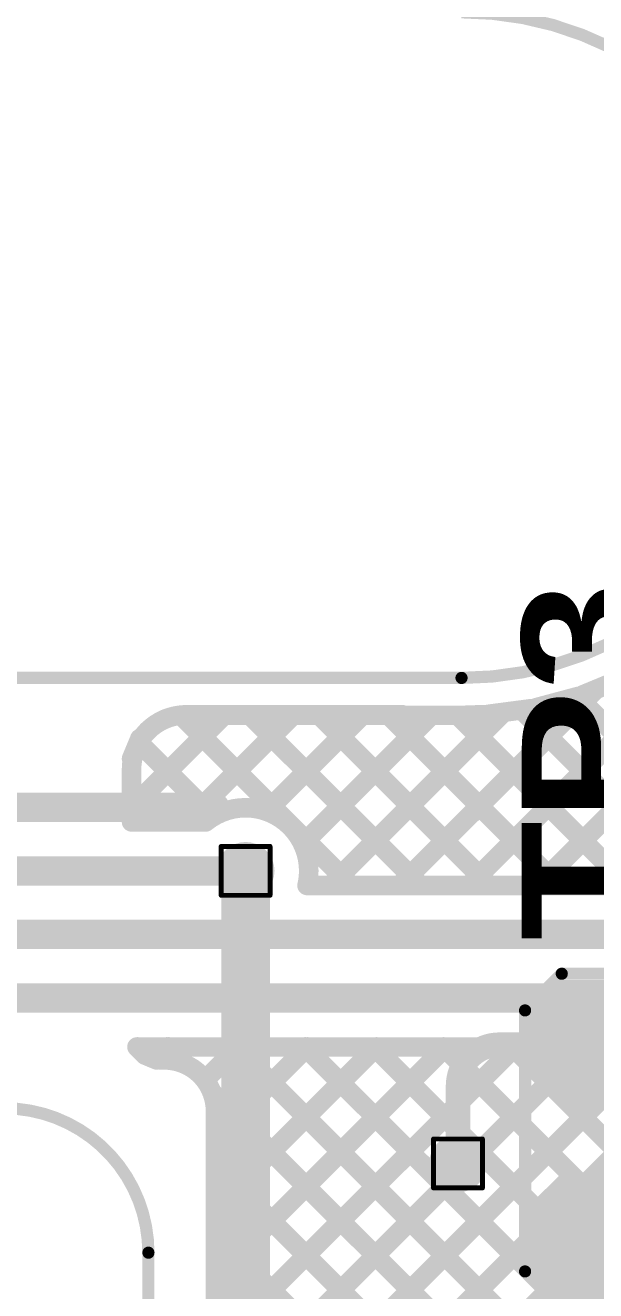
# Model space of a CAD drawing. Header units: inches. Extents: x -17 to 349, y -40 to 215.
# Drawn here: x 84.68 to 90.6, y 123.58 to 136.72 of the extents above; entities that cross this region are included whole.
import ezdxf

# ---------------------------------------------------------------- set-up
doc = ezdxf.new("R2010")
doc.units = ezdxf.units.IN
for name, color, linetype in [('Board Outline', 216, 'Continuous'), ('Bottom Layer', 5, 'Continuous'), ('Drill Drawing', 1, 'Continuous'), ('Top Layer', 1, 'Continuous'), ('Top Overlay', 2, 'Continuous'), ('Top Paste', 8, 'Continuous'), ('Top Solder', 216, 'Continuous'), ('Via Holes', 16, 'Continuous')]:
    doc.layers.add(name, color=color, linetype=linetype)
doc.styles.add('Arial Black_Bold', font='', dxfattribs={"height": 0.2})
doc.styles.get('Arial Black_Bold').set_extended_font_data('Arial Black', bold=True)

# ---------------------------------------------------------------- blocks, each defined once
blk = doc.blocks.new('2_T____P___71')
at = {"layer": 'Top Layer'}
for points in [[(0.286, 0.762), (-0.286, 0.762), (-0.571, 0.476), (-0.571, -0.476), (-0.286, -0.762), (0.286, -0.762), (0.571, -0.476), (0.571, 0.476)], [(2.286, 0.762), (1.714, 0.762), (1.429, 0.476), (1.429, -0.476), (1.714, -0.762), (2.286, -0.762), (2.572, -0.476), (2.572, 0.476)]]:
    blk.add_hatch(color=1, dxfattribs=at).paths.add_polyline_path(points)
at = {"layer": 'Top Paste'}
for points in [[(0.286, 0.762), (-0.286, 0.762), (-0.571, 0.476), (-0.571, -0.476), (-0.286, -0.762), (0.286, -0.762), (0.571, -0.476), (0.571, 0.476)], [(2.286, 0.762), (1.714, 0.762), (1.429, 0.476), (1.429, -0.476), (1.714, -0.762), (2.286, -0.762), (2.572, -0.476), (2.572, 0.476)]]:
    blk.add_hatch(color=8, dxfattribs=at).paths.add_polyline_path(points)
at = {"layer": 'Top Solder'}
for points in [[(0.337, 0.864), (-0.337, 0.864), (-0.673, 0.527), (-0.673, -0.527), (-0.337, -0.864), (0.337, -0.864), (0.673, -0.527), (0.673, 0.527)], [(2.337, 0.864), (1.663, 0.864), (1.327, 0.527), (1.327, -0.527), (1.663, -0.864), (2.337, -0.864), (2.673, -0.527), (2.673, 0.527)]]:
    blk.add_hatch(color=216, dxfattribs=at).paths.add_polyline_path(points)
at = {"layer": 'Top Overlay'}
for points in [[(-0.356, 0.914, 0.127, 0.127, 0), (-0.737, 0.533, 0.127, 0.127, 0)], [(2.356, 0.914, 0.127, 0.127, 0), (-0.356, 0.914, 0.127, 0.127, 0)], [(2.356, 0.914, 0.127, 0.127, 0), (2.737, 0.533, 0.127, 0.127, 0)], [(-0.737, 0.533, 0.127, 0.127, 0), (-0.737, -0.533, 0.127, 0.127, 0)], [(2.737, 0.533, 0.127, 0.127, 0), (2.737, -0.533, 0.127, 0.127, 0)], [(-0.737, -0.533, 0.127, 0.127, 0), (-0.356, -0.914, 0.127, 0.127, 0)], [(2.737, -0.533, 0.127, 0.127, 0), (2.356, -0.914, 0.127, 0.127, 0)], [(-0.356, -0.914, 0.127, 0.127, 0), (2.356, -0.914, 0.127, 0.127, 0)]]:
    blk.add_lwpolyline(points, format="xyseb", dxfattribs=at)
for points in [[(-0.387, 0.914, 0.0635, 0.0635, 1), (-0.324, 0.914, 0.0635, 0.0635, 1)], [(-0.387, 0.914, 0.0635, 0.0635, 1), (-0.324, 0.914, 0.0635, 0.0635, 1)], [(2.324, 0.914, 0.0635, 0.0635, 1), (2.387, 0.914, 0.0635, 0.0635, 1)], [(2.324, 0.914, 0.0635, 0.0635, 1), (2.387, 0.914, 0.0635, 0.0635, 1)], [(-0.768, 0.533, 0.0635, 0.0635, 1), (-0.705, 0.533, 0.0635, 0.0635, 1)], [(-0.768, 0.533, 0.0635, 0.0635, 1), (-0.705, 0.533, 0.0635, 0.0635, 1)], [(2.705, 0.533, 0.0635, 0.0635, 1), (2.768, 0.533, 0.0635, 0.0635, 1)], [(2.705, 0.533, 0.0635, 0.0635, 1), (2.768, 0.533, 0.0635, 0.0635, 1)], [(-0.768, -0.533, 0.0635, 0.0635, 1), (-0.705, -0.533, 0.0635, 0.0635, 1)], [(-0.768, -0.533, 0.0635, 0.0635, 1), (-0.705, -0.533, 0.0635, 0.0635, 1)], [(2.705, -0.533, 0.0635, 0.0635, 1), (2.768, -0.533, 0.0635, 0.0635, 1)], [(2.705, -0.533, 0.0635, 0.0635, 1), (2.768, -0.533, 0.0635, 0.0635, 1)], [(-0.387, -0.914, 0.0635, 0.0635, 1), (-0.324, -0.914, 0.0635, 0.0635, 1)], [(-0.387, -0.914, 0.0635, 0.0635, 1), (-0.324, -0.914, 0.0635, 0.0635, 1)], [(2.324, -0.914, 0.0635, 0.0635, 1), (2.387, -0.914, 0.0635, 0.0635, 1)], [(2.324, -0.914, 0.0635, 0.0635, 1), (2.387, -0.914, 0.0635, 0.0635, 1)]]:
    blk.add_lwpolyline(points, format="xyseb", close=True, dxfattribs=at)

msp = doc.modelspace()

# ---------------------------------------------------------------- hatches: boundary and pattern name
at = {"layer": 'Bottom Layer'}
h = msp.add_hatch(color=5, dxfattribs=at)
edge = h.paths.add_edge_path()
edge.add_arc((86.97, 127.938), 0.3, 0, 360)
h = msp.add_hatch(color=5, dxfattribs=at)
edge = h.paths.add_edge_path()
edge.add_arc((89.175, 124.899), 0.3, 0, 360)
at = {"layer": 'Top Layer'}
h = msp.add_hatch(color=1, dxfattribs=at)
edge = h.paths.add_edge_path()
edge.add_arc((86.97, 127.938), 0.3, 0, 360)
h = msp.add_hatch(color=1, dxfattribs=at)
edge = h.paths.add_edge_path()
edge.add_arc((89.175, 124.899), 0.3, 0, 360)
at = {"layer": 'Via Holes'}
h = msp.add_hatch(color=7, dxfattribs=at)
edge = h.paths.add_edge_path()
edge.add_arc((86.97, 127.938), 0.15, 0, 360)
h = msp.add_hatch(color=7, dxfattribs=at)
edge = h.paths.add_edge_path()
edge.add_arc((89.175, 124.899), 0.15, 0, 360)

# ---------------------------------------------------------------- linework, layer by layer
at = {"layer": 'Board Outline'}
for points in [[(89.211, 136.856, 0.127, 0.127, -0.414214), (92.669, 133.399, 0.127, 0.127, 0)], [(92.669, 133.399, 0.127, 0.127, -0.414214), (89.211, 129.942, 0.127, 0.127, 0)], [(71.991, 129.942, 0.127, 0.127, 0), (89.211, 129.942, 0.127, 0.127, 0)], [(84.46, 125.472, 0.127, 0.127, -0.414214), (85.96, 123.972, 0.127, 0.127, 0)], [(85.96, 122.985, 0.127, 0.127, 0), (85.96, 123.972, 0.127, 0.127, 0)]]:
    msp.add_lwpolyline(points, format="xyseb", dxfattribs=at)
for points in [[(89.18, 129.942, 0.0635, 0.0635, 1), (89.243, 129.942, 0.0635, 0.0635, 1)], [(89.18, 129.942, 0.0635, 0.0635, 1), (89.243, 129.942, 0.0635, 0.0635, 1)], [(85.929, 123.972, 0.0635, 0.0635, 1), (85.992, 123.972, 0.0635, 0.0635, 1)], [(85.929, 123.972, 0.0635, 0.0635, 1), (85.992, 123.972, 0.0635, 0.0635, 1)]]:
    msp.add_lwpolyline(points, format="xyseb", close=True, dxfattribs=at)
at = {"layer": 'Bottom Layer'}
for points in [[(89.287, 127.786, 0.203, 0.203, 0), (94.891, 133.39, 0.203, 0.203, 0)], [(90.006, 127.786, 0.203, 0.203, 0), (95.22, 133, 0.203, 0.203, 0)], [(90.471, 129.766, 0.203, 0.203, 0), (90.889, 129.939, 0.203, 0.203, 0)], [(88.569, 127.786, 0.203, 0.203, 0), (90.604, 129.821, 0.203, 0.203, 0)], [(89.987, 129.633, 0.203, 0.203, 0), (90.423, 129.75, 0.203, 0.203, 0)], [(90.415, 129.747, 0.203, 0.203, 0), (91.539, 128.623, 0.203, 0.203, 0)], [(85.785, 128.594, 0.203, 0.203, 0), (86.744, 129.553, 0.203, 0.203, 0)], [(85.953, 129.393, 0.203, 0.203, -0.097315), (86.135, 129.515, 0.203, 0.203, 0)], [(86.138, 129.516, 0.203, 0.203, -0.062718), (86.275, 129.553, 0.203, 0.203, 0)], [(86.275, 129.553, 0.203, 0.203, -0.034927), (86.355, 129.559, 0.203, 0.203, 0)], [(86.275, 129.553, 0.203, 0.203, 0), (89.211, 129.553, 0.203, 0.203, 0)], [(86.298, 129.553, 0.203, 0.203, 0), (88.066, 127.786, 0.203, 0.203, 0)], [(86.355, 129.559, 0.203, 0.203, 0), (88.597, 129.559, 0.203, 0.203, 0)], [(86.356, 128.446, 0.203, 0.203, 0), (87.462, 129.553, 0.203, 0.203, 0)], [(87.017, 129.553, 0.203, 0.203, 0), (88.784, 127.786, 0.203, 0.203, 0)], [(87.185, 128.557, 0.203, 0.203, 0), (88.181, 129.553, 0.203, 0.203, 0)], [(87.563, 128.217, 0.203, 0.203, 0), (88.899, 129.553, 0.203, 0.203, 0)], [(87.735, 129.553, 0.203, 0.203, 0), (89.503, 127.786, 0.203, 0.203, 0)], [(87.85, 127.786, 0.203, 0.203, 0), (89.65, 129.585, 0.203, 0.203, 0)], [(88.454, 129.553, 0.203, 0.203, 0), (90.221, 127.786, 0.203, 0.203, 0)], [(89.172, 129.553, 0.203, 0.203, 0), (90.939, 127.786, 0.203, 0.203, 0)], [(89.224, 129.553, 0.203, 0.203, 0), (89.45, 129.561, 0.203, 0.203, 0)], [(89.488, 129.564, 0.203, 0.203, 0), (89.937, 129.623, 0.203, 0.203, 0)], [(89.834, 129.609, 0.203, 0.203, 0), (91.171, 128.273, 0.203, 0.203, 0)], [(85.785, 128.989, 0.203, 0.203, -0.198376), (85.951, 129.391, 0.203, 0.203, 0)], [(85.785, 129.103, 0.203, 0.203, 0), (85.872, 129.312, 0.203, 0.203, 0)], [(85.861, 129.272, 0.203, 0.203, 0), (86.633, 128.5, 0.203, 0.203, 0)], [(85.785, 128.446, 0.203, 0.203, 0), (85.785, 128.989, 0.203, 0.203, 0)], [(71.987, 128.599, 0.305, 0.305, 0), (86.65, 128.599, 0.305, 0.305, 0)], [(85.785, 128.629, 0.203, 0.203, 0), (85.969, 128.446, 0.203, 0.203, 0)], [(86.555, 128.446, 0.203, 0.203, -0.632219), (87.625, 127.938, 0.203, 0.203, 0)], [(85.785, 128.446, 0.203, 0.203, 0), (86.555, 128.446, 0.203, 0.203, 0)], [(71.987, 127.938, 0.305, 0.305, 0), (86.97, 127.938, 0.305, 0.305, 0)], [(87.625, 127.938, 0.203, 0.203, -0.058718), (87.607, 127.786, 0.203, 0.203, 0)], [(87.607, 127.786, 0.203, 0.203, 0), (91.155, 127.786, 0.203, 0.203, 0)], [(71.987, 127.278, 0.305, 0.305, 0), (96.984, 127.278, 0.305, 0.305, 0)], [(71.987, 126.617, 0.305, 0.305, 0), (97.746, 126.617, 0.305, 0.305, 0)], [(85.841, 126.109, 0.203, 0.203, 0), (85.927, 126.024, 0.203, 0.203, 0)], [(85.847, 126.109, 0.203, 0.203, 0), (97.746, 126.109, 0.203, 0.203, 0)], [(86.112, 125.974, 0.203, 0.203, -0.240654), (85.847, 126.109, 0.203, 0.203, 0)], [(85.927, 120.115, 0.203, 0.203, 0), (91.921, 126.109, 0.203, 0.203, 0)], [(86.046, 125.981, 0.203, 0.203, 0), (86.174, 126.109, 0.203, 0.203, 0)], [(86.15, 126.109, 0.203, 0.203, 0), (86.323, 125.937, 0.203, 0.203, 0)], [(86.548, 125.765, 0.203, 0.203, 0), (86.892, 126.109, 0.203, 0.203, 0)], [(86.561, 121.467, 0.203, 0.203, 0), (91.203, 126.109, 0.203, 0.203, 0)], [(86.657, 122.281, 0.203, 0.203, 0), (90.485, 126.109, 0.203, 0.203, 0)], [(86.657, 123.718, 0.203, 0.203, 0), (89.048, 126.109, 0.203, 0.203, 0)], [(86.657, 123, 0.203, 0.203, 0), (89.766, 126.109, 0.203, 0.203, 0)], [(86.657, 124.437, 0.203, 0.203, 0), (88.329, 126.109, 0.203, 0.203, 0)], [(86.657, 125.155, 0.203, 0.203, 0), (87.611, 126.109, 0.203, 0.203, 0)], [(86.868, 126.109, 0.203, 0.203, 0), (95.438, 117.54, 0.203, 0.203, 0)], [(87.587, 126.109, 0.203, 0.203, 0), (95.721, 117.975, 0.203, 0.203, 0)], [(88.232, 121.702, 0.203, 0.203, 0), (92.64, 126.109, 0.203, 0.203, 0)], [(88.305, 126.109, 0.203, 0.203, 0), (91.078, 123.337, 0.203, 0.203, 0)], [(89.024, 126.109, 0.203, 0.203, 0), (91.426, 123.707, 0.203, 0.203, 0)], [(89.742, 126.109, 0.203, 0.203, 0), (92.068, 123.784, 0.203, 0.203, 0)], [(90.461, 126.109, 0.203, 0.203, 0), (92.786, 123.784, 0.203, 0.203, 0)], [(85.927, 126.024, 0.203, 0.203, 0), (86.047, 125.974, 0.203, 0.203, 0)], [(86.127, 125.974, 0.203, 0.203, -0.049131), (86.23, 125.964, 0.203, 0.203, 0)], [(86.23, 125.964, 0.203, 0.203, -0.098502), (86.421, 125.885, 0.203, 0.203, 0)], [(86.421, 125.885, 0.203, 0.203, -0.098502), (86.567, 125.739, 0.203, 0.203, 0)], [(86.567, 125.739, 0.203, 0.203, -0.098502), (86.646, 125.548, 0.203, 0.203, 0)], [(86.619, 125.64, 0.203, 0.203, 0), (95.556, 116.704, 0.203, 0.203, 0)], [(86.646, 125.548, 0.203, 0.203, -0.049112), (86.657, 125.445, 0.203, 0.203, 0)], [(86.657, 125.445, 0.203, 0.203, 0), (86.657, 121.796, 0.203, 0.203, 0)], [(86.657, 124.885, 0.203, 0.203, 0), (94.024, 117.517, 0.203, 0.203, 0)], [(86.657, 124.166, 0.203, 0.203, 0), (93.298, 117.524, 0.203, 0.203, 0)]]:
    msp.add_lwpolyline(points, format="xyseb", dxfattribs=at)
for points in [[(90.421, 129.766, 0.102, 0.102, 1), (90.522, 129.766, 0.102, 0.102, 1)], [(90.553, 129.821, 0.102, 0.102, 1), (90.655, 129.821, 0.102, 0.102, 1)], [(89.936, 129.633, 0.102, 0.102, 1), (90.037, 129.633, 0.102, 0.102, 1)], [(90.364, 129.747, 0.102, 0.102, 1), (90.465, 129.747, 0.102, 0.102, 1)], [(90.373, 129.75, 0.102, 0.102, 1), (90.474, 129.75, 0.102, 0.102, 1)], [(86.085, 129.515, 0.102, 0.102, 1), (86.186, 129.515, 0.102, 0.102, 1)], [(86.087, 129.516, 0.102, 0.102, 1), (86.189, 129.516, 0.102, 0.102, 1)], [(86.225, 129.553, 0.102, 0.102, 1), (86.326, 129.553, 0.102, 0.102, 1)], [(86.225, 129.553, 0.102, 0.102, 1), (86.326, 129.553, 0.102, 0.102, 1)], [(86.225, 129.553, 0.102, 0.102, 1), (86.326, 129.553, 0.102, 0.102, 1)], [(86.248, 129.553, 0.102, 0.102, 1), (86.349, 129.553, 0.102, 0.102, 1)], [(86.304, 129.559, 0.102, 0.102, 1), (86.405, 129.559, 0.102, 0.102, 1)], [(86.304, 129.559, 0.102, 0.102, 1), (86.405, 129.559, 0.102, 0.102, 1)], [(86.693, 129.553, 0.102, 0.102, 1), (86.795, 129.553, 0.102, 0.102, 1)], [(86.966, 129.553, 0.102, 0.102, 1), (87.068, 129.553, 0.102, 0.102, 1)], [(87.412, 129.553, 0.102, 0.102, 1), (87.513, 129.553, 0.102, 0.102, 1)], [(87.684, 129.553, 0.102, 0.102, 1), (87.786, 129.553, 0.102, 0.102, 1)], [(88.13, 129.553, 0.102, 0.102, 1), (88.232, 129.553, 0.102, 0.102, 1)], [(88.403, 129.553, 0.102, 0.102, 1), (88.505, 129.553, 0.102, 0.102, 1)], [(88.546, 129.559, 0.102, 0.102, 1), (88.648, 129.559, 0.102, 0.102, 1)], [(88.848, 129.553, 0.102, 0.102, 1), (88.95, 129.553, 0.102, 0.102, 1)], [(89.121, 129.553, 0.102, 0.102, 1), (89.223, 129.553, 0.102, 0.102, 1)], [(89.161, 129.553, 0.102, 0.102, 1), (89.262, 129.553, 0.102, 0.102, 1)], [(89.173, 129.553, 0.102, 0.102, 1), (89.275, 129.553, 0.102, 0.102, 1)], [(89.4, 129.561, 0.102, 0.102, 1), (89.501, 129.561, 0.102, 0.102, 1)], [(89.438, 129.564, 0.102, 0.102, 1), (89.539, 129.564, 0.102, 0.102, 1)], [(89.599, 129.585, 0.102, 0.102, 1), (89.7, 129.585, 0.102, 0.102, 1)], [(89.783, 129.609, 0.102, 0.102, 1), (89.885, 129.609, 0.102, 0.102, 1)], [(89.886, 129.623, 0.102, 0.102, 1), (89.987, 129.623, 0.102, 0.102, 1)], [(85.9, 129.391, 0.102, 0.102, 1), (86.002, 129.391, 0.102, 0.102, 1)], [(85.902, 129.393, 0.102, 0.102, 1), (86.004, 129.393, 0.102, 0.102, 1)], [(85.81, 129.272, 0.102, 0.102, 1), (85.912, 129.272, 0.102, 0.102, 1)], [(85.821, 129.312, 0.102, 0.102, 1), (85.923, 129.312, 0.102, 0.102, 1)], [(85.735, 129.103, 0.102, 0.102, 1), (85.836, 129.103, 0.102, 0.102, 1)], [(85.735, 128.989, 0.102, 0.102, 1), (85.836, 128.989, 0.102, 0.102, 1)], [(85.735, 128.989, 0.102, 0.102, 1), (85.836, 128.989, 0.102, 0.102, 1)], [(85.735, 128.629, 0.102, 0.102, 1), (85.836, 128.629, 0.102, 0.102, 1)], [(85.735, 128.594, 0.102, 0.102, 1), (85.836, 128.594, 0.102, 0.102, 1)], [(86.573, 128.599, 0.152, 0.152, 1), (86.726, 128.599, 0.152, 0.152, 1)], [(85.735, 128.446, 0.102, 0.102, 1), (85.836, 128.446, 0.102, 0.102, 1)], [(85.735, 128.446, 0.102, 0.102, 1), (85.836, 128.446, 0.102, 0.102, 1)], [(85.918, 128.446, 0.102, 0.102, 1), (86.019, 128.446, 0.102, 0.102, 1)], [(86.305, 128.446, 0.102, 0.102, 1), (86.406, 128.446, 0.102, 0.102, 1)], [(86.505, 128.446, 0.102, 0.102, 1), (86.606, 128.446, 0.102, 0.102, 1)], [(86.505, 128.446, 0.102, 0.102, 1), (86.606, 128.446, 0.102, 0.102, 1)], [(86.582, 128.5, 0.102, 0.102, 1), (86.683, 128.5, 0.102, 0.102, 1)], [(87.134, 128.557, 0.102, 0.102, 1), (87.236, 128.557, 0.102, 0.102, 1)], [(87.512, 128.217, 0.102, 0.102, 1), (87.614, 128.217, 0.102, 0.102, 1)], [(86.894, 127.938, 0.152, 0.152, 1), (87.046, 127.938, 0.152, 0.152, 1)], [(87.575, 127.938, 0.102, 0.102, 1), (87.676, 127.938, 0.102, 0.102, 1)], [(87.575, 127.938, 0.102, 0.102, 1), (87.676, 127.938, 0.102, 0.102, 1)], [(87.557, 127.786, 0.102, 0.102, 1), (87.658, 127.786, 0.102, 0.102, 1)], [(87.557, 127.786, 0.102, 0.102, 1), (87.658, 127.786, 0.102, 0.102, 1)], [(87.8, 127.786, 0.102, 0.102, 1), (87.901, 127.786, 0.102, 0.102, 1)], [(88.015, 127.786, 0.102, 0.102, 1), (88.117, 127.786, 0.102, 0.102, 1)], [(88.518, 127.786, 0.102, 0.102, 1), (88.62, 127.786, 0.102, 0.102, 1)], [(88.733, 127.786, 0.102, 0.102, 1), (88.835, 127.786, 0.102, 0.102, 1)], [(89.236, 127.786, 0.102, 0.102, 1), (89.338, 127.786, 0.102, 0.102, 1)], [(89.452, 127.786, 0.102, 0.102, 1), (89.553, 127.786, 0.102, 0.102, 1)], [(89.955, 127.786, 0.102, 0.102, 1), (90.056, 127.786, 0.102, 0.102, 1)], [(90.17, 127.786, 0.102, 0.102, 1), (90.272, 127.786, 0.102, 0.102, 1)], [(85.791, 126.109, 0.102, 0.102, 1), (85.892, 126.109, 0.102, 0.102, 1)], [(85.796, 126.109, 0.102, 0.102, 1), (85.898, 126.109, 0.102, 0.102, 1)], [(85.796, 126.109, 0.102, 0.102, 1), (85.898, 126.109, 0.102, 0.102, 1)], [(86.099, 126.109, 0.102, 0.102, 1), (86.201, 126.109, 0.102, 0.102, 1)], [(86.123, 126.109, 0.102, 0.102, 1), (86.225, 126.109, 0.102, 0.102, 1)], [(86.818, 126.109, 0.102, 0.102, 1), (86.919, 126.109, 0.102, 0.102, 1)], [(86.842, 126.109, 0.102, 0.102, 1), (86.943, 126.109, 0.102, 0.102, 1)], [(87.536, 126.109, 0.102, 0.102, 1), (87.638, 126.109, 0.102, 0.102, 1)], [(87.56, 126.109, 0.102, 0.102, 1), (87.662, 126.109, 0.102, 0.102, 1)], [(88.255, 126.109, 0.102, 0.102, 1), (88.356, 126.109, 0.102, 0.102, 1)], [(88.278, 126.109, 0.102, 0.102, 1), (88.38, 126.109, 0.102, 0.102, 1)], [(88.973, 126.109, 0.102, 0.102, 1), (89.075, 126.109, 0.102, 0.102, 1)], [(88.997, 126.109, 0.102, 0.102, 1), (89.098, 126.109, 0.102, 0.102, 1)], [(89.691, 126.109, 0.102, 0.102, 1), (89.793, 126.109, 0.102, 0.102, 1)], [(89.715, 126.109, 0.102, 0.102, 1), (89.817, 126.109, 0.102, 0.102, 1)], [(90.41, 126.109, 0.102, 0.102, 1), (90.511, 126.109, 0.102, 0.102, 1)], [(90.434, 126.109, 0.102, 0.102, 1), (90.535, 126.109, 0.102, 0.102, 1)], [(85.876, 126.024, 0.102, 0.102, 1), (85.978, 126.024, 0.102, 0.102, 1)], [(85.876, 126.024, 0.102, 0.102, 1), (85.978, 126.024, 0.102, 0.102, 1)], [(85.995, 125.981, 0.102, 0.102, 1), (86.096, 125.981, 0.102, 0.102, 1)], [(85.996, 125.974, 0.102, 0.102, 1), (86.097, 125.974, 0.102, 0.102, 1)], [(86.061, 125.974, 0.102, 0.102, 1), (86.162, 125.974, 0.102, 0.102, 1)], [(86.076, 125.974, 0.102, 0.102, 1), (86.178, 125.974, 0.102, 0.102, 1)], [(86.179, 125.964, 0.102, 0.102, 1), (86.281, 125.964, 0.102, 0.102, 1)], [(86.179, 125.964, 0.102, 0.102, 1), (86.281, 125.964, 0.102, 0.102, 1)], [(86.272, 125.937, 0.102, 0.102, 1), (86.373, 125.937, 0.102, 0.102, 1)], [(86.37, 125.885, 0.102, 0.102, 1), (86.472, 125.885, 0.102, 0.102, 1)], [(86.37, 125.885, 0.102, 0.102, 1), (86.472, 125.885, 0.102, 0.102, 1)], [(86.498, 125.765, 0.102, 0.102, 1), (86.599, 125.765, 0.102, 0.102, 1)], [(86.516, 125.739, 0.102, 0.102, 1), (86.618, 125.739, 0.102, 0.102, 1)], [(86.516, 125.739, 0.102, 0.102, 1), (86.618, 125.739, 0.102, 0.102, 1)], [(86.568, 125.64, 0.102, 0.102, 1), (86.67, 125.64, 0.102, 0.102, 1)], [(86.596, 125.548, 0.102, 0.102, 1), (86.697, 125.548, 0.102, 0.102, 1)], [(86.596, 125.548, 0.102, 0.102, 1), (86.697, 125.548, 0.102, 0.102, 1)], [(86.606, 125.445, 0.102, 0.102, 1), (86.707, 125.445, 0.102, 0.102, 1)], [(86.606, 125.445, 0.102, 0.102, 1), (86.707, 125.445, 0.102, 0.102, 1)], [(86.606, 125.155, 0.102, 0.102, 1), (86.707, 125.155, 0.102, 0.102, 1)], [(86.606, 124.885, 0.102, 0.102, 1), (86.707, 124.885, 0.102, 0.102, 1)], [(86.606, 124.437, 0.102, 0.102, 1), (86.707, 124.437, 0.102, 0.102, 1)], [(86.606, 124.166, 0.102, 0.102, 1), (86.707, 124.166, 0.102, 0.102, 1)], [(86.606, 123.718, 0.102, 0.102, 1), (86.707, 123.718, 0.102, 0.102, 1)]]:
    msp.add_lwpolyline(points, format="xyseb", close=True, dxfattribs=at)
at = {"layer": 'Drill Drawing'}
for points in [[(86.716, 128.192, 0.0508, 0.0508, 0), (87.224, 128.192, 0.0508, 0.0508, 0)], [(86.716, 127.684, 0.0508, 0.0508, 0), (86.716, 128.192, 0.0508, 0.0508, 0)], [(87.224, 127.684, 0.0508, 0.0508, 0), (87.224, 128.192, 0.0508, 0.0508, 0)], [(86.716, 127.684, 0.0508, 0.0508, 0), (87.224, 127.684, 0.0508, 0.0508, 0)], [(88.921, 125.153, 0.0508, 0.0508, 0), (89.429, 125.153, 0.0508, 0.0508, 0)], [(88.921, 124.645, 0.0508, 0.0508, 0), (88.921, 125.153, 0.0508, 0.0508, 0)], [(89.429, 124.645, 0.0508, 0.0508, 0), (89.429, 125.153, 0.0508, 0.0508, 0)], [(88.921, 124.645, 0.0508, 0.0508, 0), (89.429, 124.645, 0.0508, 0.0508, 0)]]:
    msp.add_lwpolyline(points, format="xyseb", dxfattribs=at)
for points in [[(86.703, 128.192, 0.0254, 0.0254, 1), (86.728, 128.192, 0.0254, 0.0254, 1)], [(86.703, 128.192, 0.0254, 0.0254, 1), (86.728, 128.192, 0.0254, 0.0254, 1)], [(87.211, 128.192, 0.0254, 0.0254, 1), (87.236, 128.192, 0.0254, 0.0254, 1)], [(87.211, 128.192, 0.0254, 0.0254, 1), (87.236, 128.192, 0.0254, 0.0254, 1)], [(86.703, 127.684, 0.0254, 0.0254, 1), (86.728, 127.684, 0.0254, 0.0254, 1)], [(86.703, 127.684, 0.0254, 0.0254, 1), (86.728, 127.684, 0.0254, 0.0254, 1)], [(87.211, 127.684, 0.0254, 0.0254, 1), (87.236, 127.684, 0.0254, 0.0254, 1)], [(87.211, 127.684, 0.0254, 0.0254, 1), (87.236, 127.684, 0.0254, 0.0254, 1)], [(88.908, 125.153, 0.0254, 0.0254, 1), (88.933, 125.153, 0.0254, 0.0254, 1)], [(88.908, 125.153, 0.0254, 0.0254, 1), (88.933, 125.153, 0.0254, 0.0254, 1)], [(89.416, 125.153, 0.0254, 0.0254, 1), (89.441, 125.153, 0.0254, 0.0254, 1)], [(89.416, 125.153, 0.0254, 0.0254, 1), (89.441, 125.153, 0.0254, 0.0254, 1)], [(88.908, 124.645, 0.0254, 0.0254, 1), (88.933, 124.645, 0.0254, 0.0254, 1)], [(88.908, 124.645, 0.0254, 0.0254, 1), (88.933, 124.645, 0.0254, 0.0254, 1)], [(89.416, 124.645, 0.0254, 0.0254, 1), (89.441, 124.645, 0.0254, 0.0254, 1)], [(89.416, 124.645, 0.0254, 0.0254, 1), (89.441, 124.645, 0.0254, 0.0254, 1)]]:
    msp.add_lwpolyline(points, format="xyseb", close=True, dxfattribs=at)
at = {"layer": 'Top Layer'}
for points in [[(86.97, 119.607, 0.508, 0.508, 0), (86.97, 127.938, 0.508, 0.508, 0)], [(89.175, 125.703, 0.254, 0.254, -0.414214), (89.605, 126.133, 0.254, 0.254, 0)], [(89.605, 126.133, 0.254, 0.254, 0), (90.785, 126.133, 0.254, 0.254, 0)], [(89.175, 124.899, 0.254, 0.254, 0), (89.175, 125.703, 0.254, 0.254, 0)]]:
    msp.add_lwpolyline(points, format="xyseb", dxfattribs=at)
for points in [[(86.843, 127.938, 0.254, 0.254, 1), (87.097, 127.938, 0.254, 0.254, 1)], [(89.541, 126.133, 0.127, 0.127, 1), (89.668, 126.133, 0.127, 0.127, 1)], [(89.541, 126.133, 0.127, 0.127, 1), (89.668, 126.133, 0.127, 0.127, 1)], [(89.111, 125.703, 0.127, 0.127, 1), (89.238, 125.703, 0.127, 0.127, 1)], [(89.111, 125.703, 0.127, 0.127, 1), (89.238, 125.703, 0.127, 0.127, 1)], [(89.111, 124.899, 0.127, 0.127, 1), (89.238, 124.899, 0.127, 0.127, 1)]]:
    msp.add_lwpolyline(points, format="xyseb", close=True, dxfattribs=at)

# ---------------------------------------------------------------- block references
at = {"rotation": 90}
msp.add_blockref('2_T____P___71', (90.785, 124.133), dxfattribs=at)

# ---------------------------------------------------------------- texts
at = {"layer": 'Top Overlay', "style": 'Arial Black_Bold'}
msp.add_text('TP3', height=1.27, rotation=90, dxfattribs=at).set_placement((91.107, 127.216))

doc.saveas('drawing.dxf')
